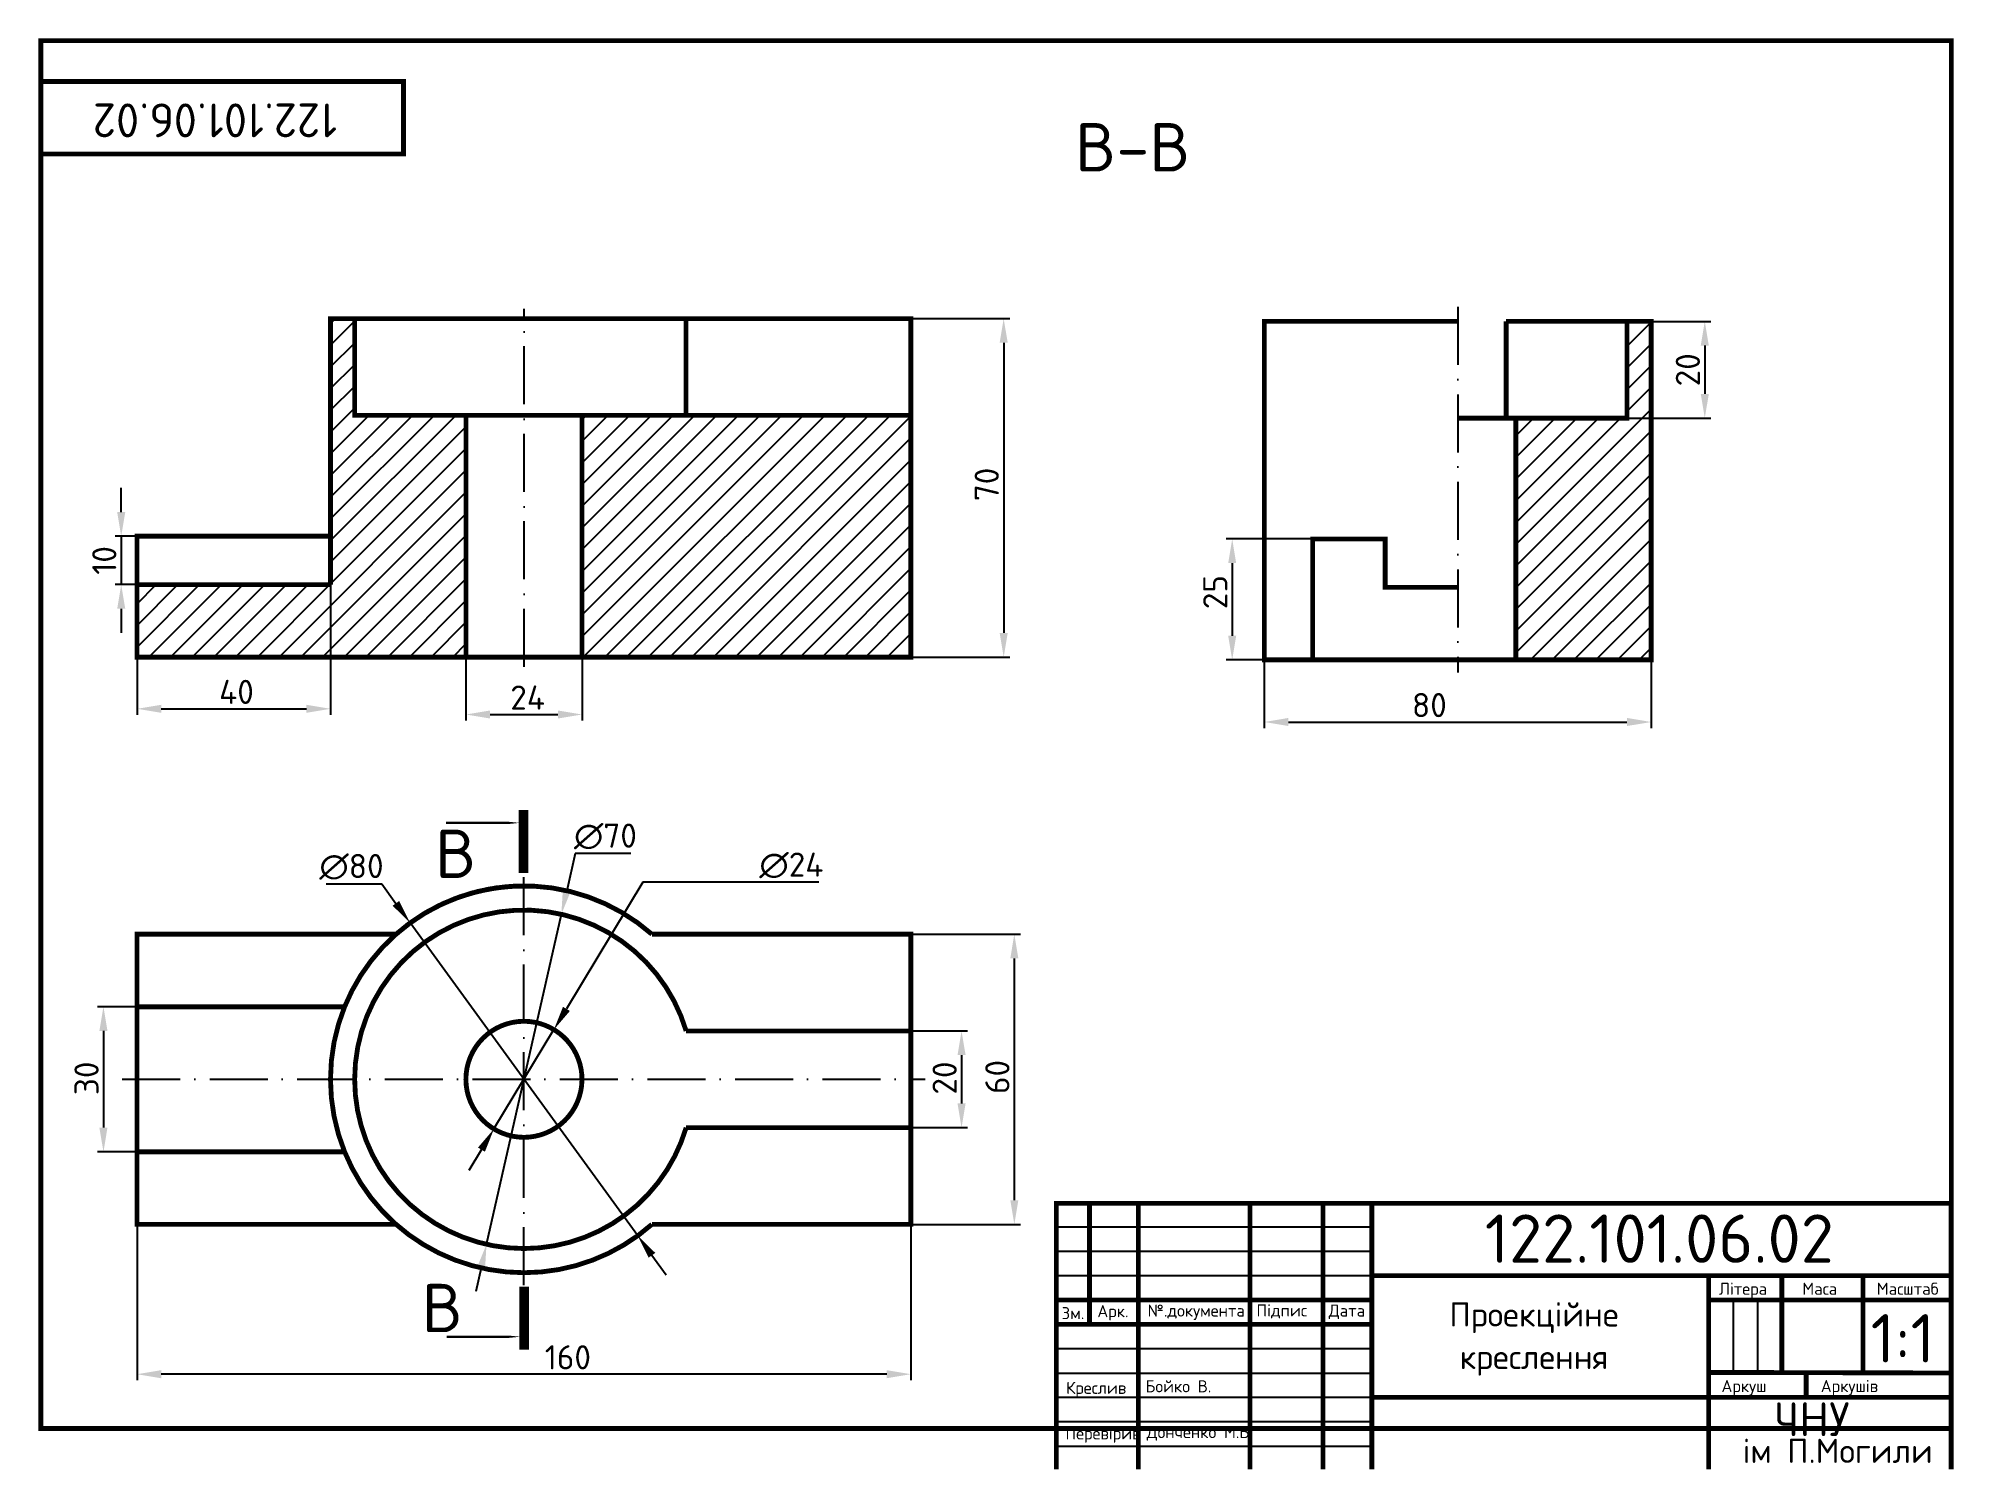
# Model space of a CAD drawing. Header units: millimetres. Extents: x 20 to 416, y 4 to 301.
import ezdxf
from ezdxf.enums import TextEntityAlignment as Align

# ---------------------------------------------------------------- set-up
doc = ezdxf.new("R2010")
doc.units = ezdxf.units.MM
doc.header["$PDMODE"] = 34
doc.header["$PDSIZE"] = -3
doc.linetypes.add('ACAD_ISO10W100', pattern=[18, 12, -3, 0, -3])
for name, color, linetype in [('Dim', 5, 'Continuous'), ('Контур', 7, 'Continuous'), ('Осьові', 1, 'ACAD_ISO10W100'), ('Побудова', 6, 'Continuous'), ('Розміри', 5, 'Continuous')]:
    doc.layers.add(name, color=color, linetype=linetype)
doc.styles.get("Standard").update_dxf_attribs({"font": 'isocpeur.ttf'})
doc.dimstyles.new('ESKD_', dxfattribs={"dimtxt": 5, "dimasz": 5, "dimexe": 1.25, "dimexo": 0, "dimgap": 1, "dimtad": 1, "dimtoh": 1, "dimdec": 1, "dimtxsty": 'Standard', "dimcen": 2.5, "dimclrd": 256, "dimclre": 256, "dimclrt": 256, "dimadec": 0, "dimazin": 0, "dimtfac": 1, "dimtdec": 1, "dimtmove": 0, "dimatfit": 3, "dimfxl": 1, "dimtfillclr": 256, "dimlwd": -1, "dimlwe": -1, "dimarcsym": 0})

# ---------------------------------------------------------------- blocks, each defined once
blk = doc.blocks.new('*D1')
at = {"layer": 'Defpoints', "color": 0, "transparency": 16777216}
for p in [(199.91, 95.65), (199.91, 75.65), (210.39, 75.65)]:
    blk.add_point(p, dxfattribs=at)
at = {"layer": 'Розміри', "transparency": 16777216}
for p, q in [((199.91, 95.65), (211.64, 95.65)), ((210.39, 90.65), (210.39, 80.65)), ((199.91, 75.65), (211.64, 75.65))]:
    blk.add_line(p, q, dxfattribs=at)
for points in [[(209.56, 90.65), (211.23, 90.65), (210.39, 95.65)], [(209.56, 80.65), (211.23, 80.65), (210.39, 75.65)]]:
    blk.add_solid(points, dxfattribs=at)
at = {"layer": 'Розміри', "transparency": 16777216, "insert": (206.89, 85.91), "char_height": 5, "attachment_point": 5, "rotation": 90}
blk.add_mtext('20', dxfattribs=at)
blk = doc.blocks.new('*D2')
at = {"layer": 'Defpoints', "color": 0, "transparency": 16777216}
for p in [(199.91, 115.65), (199.91, 55.65), (221.3, 55.65)]:
    blk.add_point(p, dxfattribs=at)
at = {"layer": 'Розміри', "transparency": 16777216}
for p, q in [((199.91, 115.65), (222.55, 115.65)), ((221.3, 110.65), (221.3, 60.65)), ((199.91, 55.65), (222.55, 55.65))]:
    blk.add_line(p, q, dxfattribs=at)
for points in [[(220.47, 110.65), (222.14, 110.65), (221.3, 115.65)], [(220.47, 60.65), (222.14, 60.65), (221.3, 55.65)]]:
    blk.add_solid(points, dxfattribs=at)
at = {"layer": 'Розміри', "transparency": 16777216, "insert": (217.8, 86.13), "char_height": 5, "attachment_point": 5, "rotation": 90}
blk.add_mtext('60', dxfattribs=at)
blk = doc.blocks.new('*D3')
at = {"layer": 'Defpoints', "color": 0, "transparency": 16777216}
for p in [(39.91, 100.65), (32.97, 70.65), (39.91, 70.65)]:
    blk.add_point(p, dxfattribs=at)
at = {"layer": 'Розміри', "transparency": 16777216}
for p, q in [((39.91, 100.65), (31.72, 100.65)), ((32.97, 95.65), (32.97, 75.65)), ((39.91, 70.65), (31.72, 70.65))]:
    blk.add_line(p, q, dxfattribs=at)
for points in [[(32.13, 95.65), (33.8, 95.65), (32.97, 100.65)], [(32.13, 75.65), (33.8, 75.65), (32.97, 70.65)]]:
    blk.add_solid(points, dxfattribs=at)
at = {"layer": 'Розміри', "transparency": 16777216, "insert": (29.47, 85.85), "char_height": 5, "attachment_point": 5, "rotation": 90}
blk.add_mtext('30', dxfattribs=at)
blk = doc.blocks.new('*D4')
at = {"layer": 'Defpoints', "color": 0, "transparency": 16777216}
for p in [(126.11, 95.93), (113.71, 75.38)]:
    blk.add_point(p, dxfattribs=at)
at = {"layer": 'Розміри', "transparency": 16777216}
for p, q in [((144.49, 126.39), (128.69, 100.21)), ((180.87, 126.39), (144.49, 126.39)), ((113.71, 75.38), (126.11, 95.93)), ((111.13, 71.1), (108.54, 66.82))]:
    blk.add_line(p, q, dxfattribs=at)
for points in [[(127.98, 100.64), (129.41, 99.78), (126.11, 95.93)], [(110.41, 71.53), (111.84, 70.67), (113.71, 75.38)]]:
    blk.add_solid(points, dxfattribs=at)
at = {"layer": 'Розміри', "transparency": 16777216, "insert": (173.62, 129.89), "char_height": 5, "attachment_point": 5}
blk.add_mtext(' ∅24 ', dxfattribs=at)
blk = doc.blocks.new('*D5')
at = {"layer": 'Defpoints', "color": 0, "transparency": 16777216}
for p in [(96.38, 118), (143.44, 53.31)]:
    blk.add_point(p, dxfattribs=at)
at = {"layer": 'Розміри', "transparency": 16777216}
for p, q in [((79, 126.09), (90.5, 126.09)), ((90.5, 126.09), (93.44, 122.04)), ((143.44, 53.31), (96.38, 118)), ((146.38, 49.26), (149.32, 45.22))]:
    blk.add_line(p, q, dxfattribs=at)
for points in [[(94.11, 122.53), (92.76, 121.55), (96.38, 118)], [(147.06, 49.75), (145.71, 48.77), (143.44, 53.31)]]:
    blk.add_solid(points, dxfattribs=at)
at = {"layer": 'Розміри', "transparency": 16777216, "insert": (84.25, 129.59), "char_height": 5, "attachment_point": 5}
blk.add_mtext('∅80', dxfattribs=at)
blk = doc.blocks.new('*D7')
at = {"layer": 'Defpoints', "color": 0, "transparency": 16777216}
for p in [(107.92, 172.96), (131.92, 172.96), (131.92, 161.09)]:
    blk.add_point(p, dxfattribs=at)
at = {"layer": 'Розміри', "transparency": 16777216}
for p, q in [((107.92, 172.96), (107.92, 159.84)), ((131.92, 172.96), (131.92, 159.84)), ((112.92, 161.09), (126.92, 161.09))]:
    blk.add_line(p, q, dxfattribs=at)
for points in [[(112.92, 161.92), (112.92, 160.26), (107.92, 161.09)], [(126.92, 161.92), (126.92, 160.26), (131.92, 161.09)]]:
    blk.add_solid(points, dxfattribs=at)
at = {"layer": 'Розміри', "transparency": 16777216, "insert": (120.68, 164.59), "char_height": 5, "attachment_point": 5}
blk.add_mtext('24', dxfattribs=at)
blk = doc.blocks.new('*D9')
at = {"layer": 'Defpoints', "color": 0, "transparency": 16777216}
for p in [(39.92, 197.96), (36.64, 187.96), (39.92, 187.96)]:
    blk.add_point(p, dxfattribs=at)
at = {"layer": 'Розміри', "transparency": 16777216}
for p, q in [((36.64, 202.96), (36.64, 207.96)), ((39.92, 197.96), (35.39, 197.96)), ((36.64, 197.96), (36.64, 187.96)), ((39.92, 187.96), (35.39, 187.96)), ((36.64, 182.96), (36.64, 177.96))]:
    blk.add_line(p, q, dxfattribs=at)
for points in [[(35.81, 202.96), (37.48, 202.96), (36.64, 197.96)], [(35.81, 182.96), (37.48, 182.96), (36.64, 187.96)]]:
    blk.add_solid(points, dxfattribs=at)
at = {"layer": 'Розміри', "transparency": 16777216, "insert": (33.14, 192.96), "char_height": 5, "attachment_point": 5, "rotation": 90}
blk.add_mtext('10', dxfattribs=at)
blk = doc.blocks.new('*D11')
at = {"layer": 'Defpoints', "color": 0, "transparency": 16777216}
for p in [(39.92, 187.96), (79.92, 187.96), (79.92, 162.27)]:
    blk.add_point(p, dxfattribs=at)
at = {"layer": 'Розміри', "transparency": 16777216}
for p, q in [((39.92, 187.96), (39.92, 161.02)), ((79.92, 187.96), (79.92, 161.02)), ((44.92, 162.27), (74.92, 162.27))]:
    blk.add_line(p, q, dxfattribs=at)
for points in [[(44.92, 163.1), (44.92, 161.44), (39.92, 162.27)], [(74.92, 163.1), (74.92, 161.44), (79.92, 162.27)]]:
    blk.add_solid(points, dxfattribs=at)
at = {"layer": 'Розміри', "transparency": 16777216, "insert": (60.47, 165.77), "char_height": 5, "attachment_point": 5}
blk.add_mtext('40', dxfattribs=at)
blk = doc.blocks.new('*D12')
at = {"layer": 'Defpoints', "color": 0, "transparency": 16777216}
for p in [(199.92, 242.96), (199.92, 172.96), (219.1, 172.96)]:
    blk.add_point(p, dxfattribs=at)
at = {"layer": 'Розміри', "transparency": 16777216}
for p, q in [((199.92, 242.96), (220.35, 242.96)), ((219.1, 237.96), (219.1, 177.96)), ((199.92, 172.96), (220.35, 172.96))]:
    blk.add_line(p, q, dxfattribs=at)
for points in [[(218.27, 237.96), (219.94, 237.96), (219.1, 242.96)], [(218.27, 177.96), (219.94, 177.96), (219.1, 172.96)]]:
    blk.add_solid(points, dxfattribs=at)
at = {"layer": 'Розміри', "transparency": 16777216, "insert": (215.6, 208.67), "char_height": 5, "attachment_point": 5, "rotation": 90}
blk.add_mtext('70', dxfattribs=at)
blk = doc.blocks.new('*D16')
at = {"layer": 'Defpoints', "color": 0, "transparency": 16777216}
for p in [(272.98, 172.39), (352.98, 172.39), (352.98, 159.54)]:
    blk.add_point(p, dxfattribs=at)
at = {"layer": 'Розміри', "transparency": 16777216}
for p, q in [((272.98, 172.39), (272.98, 158.29)), ((352.98, 172.39), (352.98, 158.29)), ((277.98, 159.54), (347.98, 159.54))]:
    blk.add_line(p, q, dxfattribs=at)
for points in [[(277.98, 160.38), (277.98, 158.71), (272.98, 159.54)], [(347.98, 160.38), (347.98, 158.71), (352.98, 159.54)]]:
    blk.add_solid(points, dxfattribs=at)
at = {"layer": 'Розміри', "transparency": 16777216, "insert": (307.12, 163.04), "char_height": 5, "attachment_point": 5}
blk.add_mtext('80', dxfattribs=at)
blk = doc.blocks.new('*D18')
at = {"layer": 'Defpoints', "color": 0, "transparency": 16777216}
for p in [(347.98, 242.39), (347.98, 222.39), (364.06, 222.39)]:
    blk.add_point(p, dxfattribs=at)
at = {"layer": 'Розміри', "transparency": 16777216}
for p, q in [((347.98, 242.39), (365.31, 242.39)), ((364.06, 237.39), (364.06, 227.39)), ((347.98, 222.39), (365.31, 222.39))]:
    blk.add_line(p, q, dxfattribs=at)
for points in [[(363.23, 237.39), (364.9, 237.39), (364.06, 242.39)], [(363.23, 227.39), (364.9, 227.39), (364.06, 222.39)]]:
    blk.add_solid(points, dxfattribs=at)
at = {"layer": 'Розміри', "transparency": 16777216, "insert": (360.56, 232.38), "char_height": 5, "attachment_point": 5, "rotation": 90}
blk.add_mtext('20', dxfattribs=at)
blk = doc.blocks.new('*D21')
at = {"layer": 'Defpoints', "color": 0, "transparency": 16777216}
for p in [(282.98, 197.39), (266.35, 172.39), (282.98, 172.39)]:
    blk.add_point(p, dxfattribs=at)
at = {"layer": 'Розміри', "transparency": 16777216}
for p, q in [((282.98, 197.39), (265.1, 197.39)), ((266.35, 192.39), (266.35, 177.39)), ((282.98, 172.39), (265.1, 172.39))]:
    blk.add_line(p, q, dxfattribs=at)
for points in [[(265.52, 192.39), (267.18, 192.39), (266.35, 197.39)], [(265.52, 177.39), (267.18, 177.39), (266.35, 172.39)]]:
    blk.add_solid(points, dxfattribs=at)
at = {"layer": 'Розміри', "transparency": 16777216, "insert": (262.85, 186.4), "char_height": 5, "attachment_point": 5, "rotation": 90}
blk.add_mtext('25', dxfattribs=at)
blk = doc.blocks.new('*D22')
at = {"layer": 'Defpoints', "color": 0, "transparency": 16777216}
for p in [(127.65, 119.79), (112.17, 51.52)]:
    blk.add_point(p, dxfattribs=at)
at = {"layer": 'Розміри', "transparency": 16777216}
for p, q in [((130.51, 132.38), (128.76, 124.66)), ((142.01, 132.38), (130.51, 132.38)), ((112.17, 51.52), (127.65, 119.79)), ((111.06, 46.64), (109.95, 41.77))]:
    blk.add_line(p, q, dxfattribs=at)
for points in [[(127.95, 124.85), (129.57, 124.48), (127.65, 119.79)], [(110.25, 46.83), (111.87, 46.46), (112.17, 51.52)]]:
    blk.add_solid(points, dxfattribs=at)
at = {"layer": 'Розміри', "transparency": 16777216, "insert": (136.76, 135.88), "char_height": 5, "attachment_point": 5}
blk.add_mtext('∅70', dxfattribs=at)
blk = doc.blocks.new('*D25')
at = {"layer": 'Defpoints', "color": 0, "transparency": 16777216}
for p in [(39.91, 55.65), (199.91, 55.65), (39.91, 24.66)]:
    blk.add_point(p, dxfattribs=at)
at = {"layer": 'Розміри', "transparency": 16777216}
for p, q in [((39.91, 55.65), (39.91, 23.41)), ((199.91, 55.65), (199.91, 23.41)), ((194.91, 24.66), (44.91, 24.66))]:
    blk.add_line(p, q, dxfattribs=at)
for points in [[(44.91, 25.5), (44.91, 23.83), (39.91, 24.66)], [(194.91, 25.5), (194.91, 23.83), (199.91, 24.66)]]:
    blk.add_solid(points, dxfattribs=at)
at = {"layer": 'Розміри', "transparency": 16777216, "insert": (128.99, 28.16), "char_height": 5, "attachment_point": 5}
blk.add_mtext('160', dxfattribs=at)

msp = doc.modelspace()

# ---------------------------------------------------------------- hatches: boundary and pattern name
at = {"layer": 'Контур'}
h = msp.add_hatch(dxfattribs=at)
h.set_pattern_fill('ANSI31', color=256)
h.set_pattern_definition([(45, (0.039, 4.9303), (-2.245064, 2.245064), [])])
h.paths.add_polyline_path([(107.92, 222.96), (84.92, 222.96), (79.92, 222.96), (79.92, 197.96), (79.92, 187.96), (39.92, 187.96), (39.92, 172.96), (107.92, 172.96)])
h.paths.add_polyline_path([(84.92, 242.96), (79.92, 242.96), (79.92, 222.96), (84.92, 222.96)])
h.paths.add_polyline_path([(199.92, 222.96), (131.92, 222.96), (131.92, 172.96), (199.92, 172.96)])
h = msp.add_hatch(dxfattribs=at)
h.set_pattern_fill('ANSI31', color=256)
h.set_pattern_definition([(45, (-25.6804, 52.1567), (-2.245064, 2.245064), [])])
h.paths.add_polyline_path([(324.98, 172.39), (352.98, 172.39), (352.98, 242.39), (347.98, 242.39), (347.98, 222.39), (324.98, 222.39)])

# ---------------------------------------------------------------- linework, layer by layer
at = {"layer": 'Dim', "linetype": 'ByBlock'}
for points in [[(119.03, 138.68, 0, 2, 0), (109.1, 138.68, 0.5, 0.5, 0), (109.1, 138.68, 0.5, 0.5, 0), (103.81, 138.68, 0.5, 0.5, 0)], [(119.16, 32.41, 0, 2, 0), (109.23, 32.41, 0.5, 0.5, 0), (109.23, 32.41, 0.5, 0.5, 0), (103.95, 32.41, 0.5, 0.5, 0)]]:
    msp.add_lwpolyline(points, format="xyseb", dxfattribs=at)
at = {"layer": 'Dim', "linetype": 'ByBlock', "const_width": 2}
for points in [[(119.8, 141.33), (119.8, 128.33)], [(119.93, 29.75), (119.93, 42.75)]]:
    msp.add_lwpolyline(points, dxfattribs=at)
at = {"layer": 'Контур'}
for p, q in [((79.92, 197.96), (79.92, 187.96)), ((236.86, 60), (236.86, 34.98)), ((246.94, 60), (246.94, 5)), ((270.02, 60), (270.02, 5)), ((285.13, 60), (285.13, 5)), ((295.21, 60), (295.21, 5)), ((230, 55.12), (295.21, 55.12)), ((230, 50.09), (295.21, 50.09)), ((230, 45.05), (295.21, 45.05)), ((415, 45.05), (295.21, 45.05)), ((364.88, 45.05), (364.88, 5)), ((379.99, 45.05), (379.99, 24.91)), ((396.78, 45.05), (396.78, 24.91)), ((230, 40.02), (295.21, 40.02)), ((415, 40.02), (364.88, 40.02)), ((369.92, 40.02), (369.92, 24.91)), ((374.96, 40.02), (374.96, 24.91)), ((230, 34.98), (295.21, 34.98)), ((230, 29.95), (295.21, 29.95)), ((230, 24.91), (295.21, 24.91)), ((415, 24.91), (364.88, 24.91)), ((385.03, 19.88), (385.03, 24.91)), ((396.78, 24.91), (396.78, 24.91)), ((230, 19.88), (295.21, 19.88)), ((415, 19.88), (295.21, 19.88)), ((230, 14.85), (295.21, 14.85)), ((230, 9.81), (295.21, 9.81))]:
    msp.add_line(p, q, dxfattribs=at)
at = {"layer": 'Контур', "const_width": 1}
for points in [[(20.03, 13.44), (415.03, 13.44), (415.03, 300.44), (20.03, 300.44)], [(20, 277), (95, 277), (95, 292), (20, 292)]]:
    msp.add_lwpolyline(points, close=True, dxfattribs=at)
for points in [[(199.92, 172.96), (39.92, 172.96), (39.92, 197.96), (79.92, 197.96), (79.92, 242.96), (199.92, 242.96), (199.92, 172.96)], [(199.92, 222.96), (84.92, 222.96), (84.92, 242.96)], [(153.42, 242.96), (153.42, 222.96)], [(352.98, 172.39), (272.98, 172.39), (272.98, 242.39), (312.98, 242.39)], [(322.98, 242.39), (322.98, 222.39), (324.98, 222.39), (312.98, 222.39)], [(322.98, 242.39), (352.98, 242.39), (352.98, 172.39), (324.98, 172.39), (324.98, 222.39), (347.98, 222.39), (347.98, 242.39)], [(107.92, 172.96), (107.92, 222.96)], [(131.92, 172.96), (131.92, 222.96)], [(79.92, 197.96), (79.92, 187.96)], [(79.92, 187.96), (79.92, 197.96)], [(79.92, 187.96), (79.92, 197.96), (79.92, 187.96)], [(282.98, 172.39), (282.98, 197.39), (297.98, 197.39), (297.98, 187.39), (312.98, 187.39)], [(39.92, 187.96), (79.92, 187.96)], [(93.45, 55.65), (39.91, 55.65), (39.91, 115.65), (93.45, 115.65)], [(146.37, 115.65), (199.91, 115.65), (199.91, 55.65), (146.37, 55.65)], [(146.37, 115.65), (199.91, 115.65), (199.91, 55.65), (146.37, 55.65)], [(39.91, 100.65), (82.83, 100.65)], [(199.91, 95.65), (153.45, 95.65)], [(199.91, 75.65), (153.45, 75.65)], [(39.91, 70.65), (82.83, 70.65)], [(415, 5), (415, 60), (230, 60), (230, 5)], [(236.86, 34.98), (236.86, 60)], [(246.94, 5), (246.94, 60)], [(270.02, 5), (270.02, 60)], [(285.13, 5), (285.13, 60)], [(295.21, 5), (295.21, 60)], [(295.21, 45.05), (415, 45.05)], [(364.88, 5), (364.88, 45.05)], [(379.99, 24.91), (379.99, 45.05)], [(396.78, 24.95), (396.78, 45.05)], [(230, 40.02), (295.21, 40.02)], [(415, 40.02), (364.88, 40.02)], [(230, 34.98), (295.21, 34.98)], [(364.88, 25.03), (415, 24.91)], [(385.03, 19.88), (385.03, 24.91)], [(295.21, 19.88), (415, 19.88)]]:
    msp.add_lwpolyline(points, dxfattribs=at)
for points in [[(119.91, 125.65, 0.305615), (82.83, 100.65, 0.194601), (82.83, 70.65, 0.305615), (119.91, 45.65, 0.182676), (146.37, 55.65, 0.666843)], [(93.45, 115.65, -0.377964), (146.37, 115.65, 1.448084)], [(153.45, 95.65, 0.864689), (84.91, 85.65, 0.414214), (119.91, 50.65, 0.331679), (153.45, 75.65, 0.953003)], [(119.91, 73.65, -1), (119.91, 97.65, -0.418687), (131.91, 85.47, -0.409754), (119.91, 73.65, -0.372933)], [(199.91, 75.65), (153.45, 75.65, -3.014961)]]:
    msp.add_lwpolyline(points, format="xyb", dxfattribs=at)
at = {"layer": 'Осьові'}
for p, q in [((119.98, 170.96), (119.98, 244.96)), ((312.98, 245.39), (312.98, 169.79)), ((119.91, 43.06), (119.91, 128.1)), ((36.85, 85.65), (202.9, 85.65))]:
    msp.add_line(p, q, dxfattribs=at)
at = {"layer": 'Побудова'}
for p, q in [((79.92, 197.96), (79.92, 242.96)), ((79.92, 242.96), (199.92, 242.96)), ((84.92, 222.96), (84.92, 242.96)), ((153.42, 222.96), (153.42, 242.96)), ((199.92, 172.96), (199.92, 242.96)), ((199.92, 242.96), (199.92, 222.96)), ((272.98, 172.39), (272.98, 242.39)), ((272.98, 242.39), (312.98, 242.39)), ((347.98, 242.39), (322.98, 242.39)), ((322.98, 242.39), (322.98, 222.39)), ((352.98, 242.39), (347.98, 242.39)), ((347.98, 222.39), (347.98, 242.39)), ((352.98, 172.39), (352.98, 242.39)), ((107.92, 172.96), (107.92, 222.96)), ((131.92, 172.96), (131.92, 222.96)), ((199.92, 222.96), (153.42, 222.96)), ((322.98, 222.39), (312.98, 222.39)), ((322.98, 222.39), (347.98, 222.39)), ((324.98, 172.39), (324.98, 222.39)), ((39.92, 172.96), (39.92, 197.96)), ((39.92, 197.96), (39.92, 187.96)), ((39.92, 197.96), (79.92, 197.96)), ((282.98, 172.39), (282.98, 197.39)), ((297.98, 197.39), (282.98, 197.39)), ((297.98, 187.39), (297.98, 197.39)), ((39.92, 187.96), (79.92, 187.96)), ((312.98, 187.39), (297.98, 187.39)), ((39.92, 172.96), (199.92, 172.96)), ((39.92, 172.96), (119.92, 172.96)), ((119.92, 172.96), (107.92, 172.96)), ((107.92, 172.96), (131.92, 172.96)), ((272.98, 172.39), (352.98, 172.39)), ((272.98, 172.39), (282.98, 172.39)), ((282.98, 172.39), (342.98, 172.39)), ((312.98, 172.39), (324.98, 172.39)), ((342.98, 172.39), (352.98, 172.39)), ((39.91, 55.65), (39.91, 115.65)), ((39.91, 115.65), (39.91, 100.65)), ((199.91, 115.65), (199.91, 55.65)), ((199.91, 115.65), (199.91, 95.65)), ((39.91, 100.65), (39.91, 70.65)), ((39.91, 100.65), (39.91, 85.65)), ((39.91, 100.65), (82.83, 100.65)), ((199.91, 95.65), (153.45, 95.65)), ((199.91, 95.65), (199.91, 75.65)), ((199.91, 75.65), (153.45, 75.65)), ((199.91, 75.65), (199.91, 55.65)), ((39.91, 70.65), (39.91, 55.65)), ((39.91, 70.65), (82.83, 70.65))]:
    msp.add_line(p, q, dxfattribs=at)
msp.add_circle((119.91, 85.65), 12, dxfattribs=at)

# ---------------------------------------------------------------- texts
at = {"layer": 'Dim', "linetype": 'ByBlock'}
for p in [(101.57, 127.3), (98.78, 33.36)]:
    msp.add_text('B', height=10, dxfattribs=at).set_placement(p)
at = {"layer": 'Контур'}
msp.add_text('122.101.06.02', height=7, rotation=180, dxfattribs=at).set_placement((81.3, 287.46))
at = {"layer": 'Контур', "linetype": 'ByBlock'}
msp.add_text('B-B', height=10, dxfattribs=at).set_placement((233.88, 273.41))
at = {"layer": 'Контур'}
for s, height, p in [('122.101.06.02', 10, (318.58, 47.7)), ('Зм.', 2.5, (231.08, 36.04)), ('Арк.', 2.5, (238.47, 36.45)), ('№.документа', 2.5, (248.85, 36.57)), ('Підпис', 2.5, (271.36, 36.6)), ('Дата', 2.5, (286.32, 36.57)), ('1:1', 10, (398.36, 27.09)), ('Креслив', 2.5, (232, 20.59)), ('Бойко В.', 2.5, (248.42, 20.91)), ('Аркушів', 2.5, (388.05, 20.96)), ('ЧНУ', 7, (378.44, 11.86)), ('Перевірив', 2.5, (231.87, 11.18)), ('Донченко М.В.', 2.5, (248.67, 11.44)), ('ім П.Могили', 5, (371.9, 6.31))]:
    msp.add_text(s, height=height, dxfattribs=at).set_placement(p)
for s, height, p in [('Літера', 2.5, (371.97, 41.08)), ('Маса', 2.5, (387.83, 41.08)), ('Масштаб', 2.5, (406.01, 41.08)), ('Проекційне', 5, (328.75, 34.52)), ('креслення', 5, (328.75, 25.73)), ('Аркуш', 2.5, (372.17, 20.96))]:
    msp.add_text(s, height=height, dxfattribs=at).set_placement(p, align=Align.CENTER)

# ---------------------------------------------------------------- dimensions: what is measured, and where the dimension line sits
at = {"layer": 'Розміри'}
for base, p1, p2, angle, picture, middle, dimtype in [((219.1, 172.96), (199.92, 242.96), (199.92, 172.96), 90, '*D12', (219.1, 208.67), 160), ((364.06, 222.39), (347.98, 242.39), (347.98, 222.39), 90, '*D18', (364.06, 232.38), 160), ((36.64, 187.96), (39.92, 197.96), (39.92, 187.96), 90, '*D9', (36.64, 192.96), 160), ((266.35, 172.39), (282.98, 197.39), (282.98, 172.39), 270, '*D21', (266.35, 186.4), 161), ((221.3, 55.65), (199.91, 115.65), (199.91, 55.65), 90, '*D2', (221.3, 86.13), 160), ((32.97, 70.65), (39.91, 100.65), (39.91, 70.65), 90, '*D3', (32.97, 85.85), 160), ((210.39, 75.65), (199.91, 95.65), (199.91, 75.65), 90, '*D1', (210.39, 85.91), 160)]:
    dim = msp.add_linear_dim(base=base, p1=p1, p2=p2, angle=angle, dimstyle='ESKD_', dxfattribs=at)
    dim.commit()
    dim.dimension.update_dxf_attribs({"geometry": picture, "text_midpoint": middle, "dimtype": dimtype})
for base, p1, p2, picture, middle in [((79.92, 162.27), (39.92, 187.96), (79.92, 187.96), '*D11', (60.47, 162.27)), ((131.92, 161.09), (107.92, 172.96), (131.92, 172.96), '*D7', (120.68, 161.09)), ((352.98, 159.54), (272.98, 172.39), (352.98, 172.39), '*D16', (307.12, 159.54)), ((39.91, 24.66), (199.91, 55.65), (39.91, 55.65), '*D25', (128.99, 24.66))]:
    dim = msp.add_linear_dim(base=base, p1=p1, p2=p2, dimstyle='ESKD_', dxfattribs=at)
    dim.commit()
    dim.dimension.update_dxf_attribs({"geometry": picture, "text_midpoint": middle, "dimtype": 160})
dim = msp.add_diameter_dim_2p(p1=(112.17, 51.52), p2=(127.65, 119.79), dimstyle='ESKD_', dxfattribs=at)
dim.commit()
dim.dimension.update_dxf_attribs({"geometry": '*D22', "text_midpoint": (136.76, 132.38), "dimtype": 163})
dim = msp.add_diameter_dim_2p(p1=(113.71, 75.38), p2=(126.11, 95.93), text=' <> ', dimstyle='ESKD_', dxfattribs=at)
dim.commit()
dim.dimension.update_dxf_attribs({"geometry": '*D4', "text_midpoint": (173.62, 126.39), "dimtype": 163})
dim = msp.add_diameter_dim_2p(p1=(143.44, 53.31), p2=(96.38, 118), dimstyle='ESKD_', dxfattribs=at)
dim.commit()
dim.dimension.update_dxf_attribs({"geometry": '*D5', "text_midpoint": (84.25, 129.59)})

doc.saveas('drawing.dxf')
